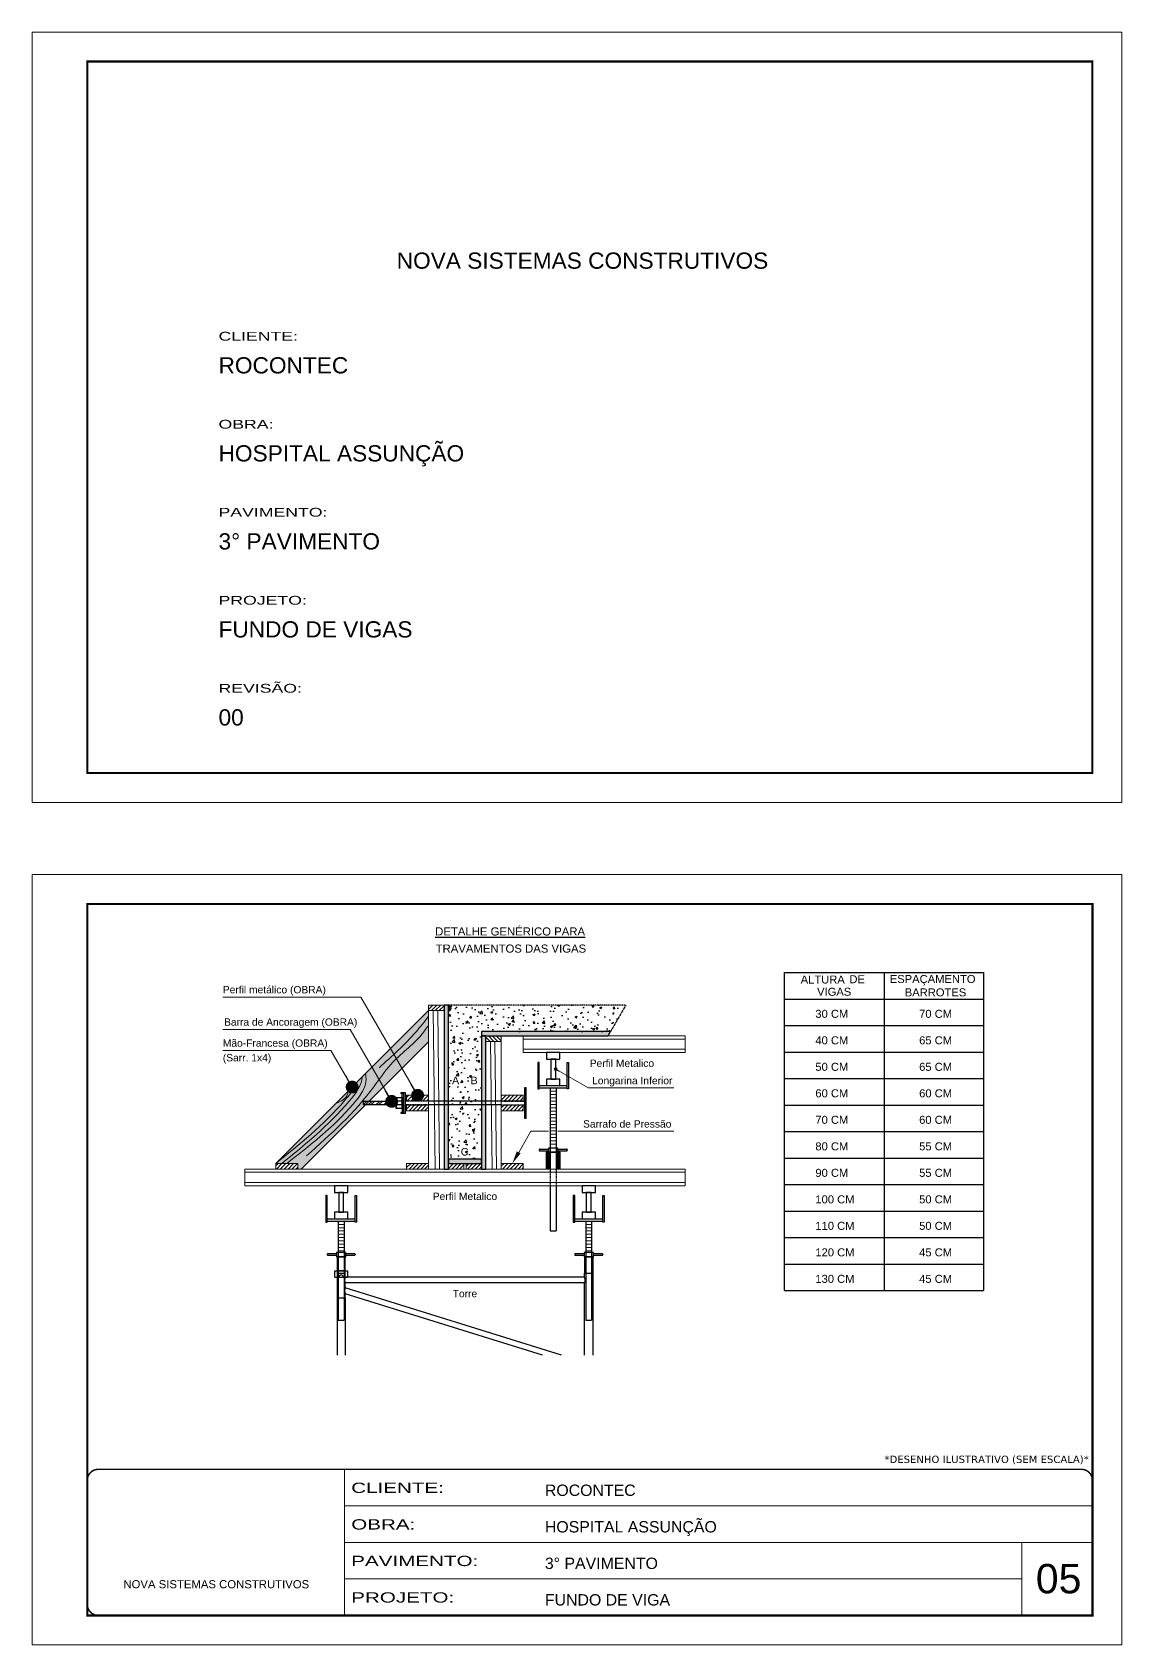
# Model space of a CAD drawing. Extents: x 2216 to 194001, y 226 to 38185.
# Drawn here: x 2216 to 3701, y 2523 to 4722 of the extents above; entities that cross this region are included whole.
import ezdxf
from ezdxf.enums import TextEntityAlignment as Align

# ---------------------------------------------------------------- set-up
doc = ezdxf.new("R2010")
doc.units = 0
for name, pattern in [('CONTINUO', [0]), ('DASHED', [0.75, 0.5, -0.25]), ('HIDDEN', [0.375, 0.25, -0.125])]:
    doc.linetypes.add(name, pattern=pattern)
doc.layers.add('BARRA DE ANCORAGEM', color=251, linetype='Continuous')
doc.layers.add('GARFOS', color=7, linetype='Continuous')
for name, color, linetype, lineweight in [('CARIMBO', 255, 'Continuous', 9), ('CONCRETO', 251, 'Continuous', 25), ('Demarcação 1', 251, 'Continuous', 9), ('Escoras', 2, 'Continuous', 25), ('Folhas', 255, 'Continuous', 9), ('Forcador', 251, 'Continuous', 25), ('Hachura', 251, 'Continuous', 9), ('Madeira', 126, 'Continuous', 18), ('Perfil Metálico', 224, 'Continuous', 18), ('SARRAFO DE PRESSAO', 251, 'DASHED', 9)]:
    doc.layers.add(name, color=color, linetype=linetype, lineweight=lineweight)
doc.layers.add('Demarcação 2', color=7, linetype='Continuous', lineweight=9, true_color=0xe0e0e0)
doc.styles.add('ARIAL', font='arial.ttf')
doc.styles.get("Standard").update_dxf_attribs({"font": 'arial.ttf'})
doc.styles.add('stylellllll', font='verdana.ttf', dxfattribs={"height": 2})
doc.styles.add('Tecnologia', font='')
doc.styles.get('Tecnologia').set_extended_font_data('Forgotten Futurist')
doc.dimstyles.new('3x', dxfattribs={"dimtxt": 10, "dimasz": 5, "dimexe": 7, "dimexo": 5, "dimgap": 4, "dimtad": 1, "dimdec": 4, "dimlfac": 0.333333, "dimdsep": 46, "dimtxsty": 'Standard', "dimblk": 'DOT', "dimcen": 0.09, "dimclrd": 1, "dimclre": 1, "dimclrt": 2, "dimadec": 0, "dimazin": 2, "dimtfac": 1, "dimtdec": 4, "dimtmove": 0, "dimatfit": 3, "dimldrblk": 'DOT', "dimfxl": 1, "dimtolj": 1, "dimtzin": 0, "dimlwd": 9, "dimlwe": 9, "dimarcsym": 0})
pattern_1 = [(45, (-2524.559, 9112.808), (-2.6516504, 2.6516504), [])]

# ---------------------------------------------------------------- blocks, each defined once
blk = doc.blocks.new('9999999999')
at = {"color": 30, "linetype": 'CONTINUO'}
for p, q in [((98564.6, 34230.2), (98564.6, 34429.4)), ((98564.6, 34379.6), (99584, 34379.6)), ((98564.6, 34329.8), (99488, 34329.8)), ((99584, 34329.8), (99488, 34329.8)), ((99488, 34329.8), (99488, 34230.2)), ((98564.6, 34280), (99488, 34280))]:
    blk.add_line(p, q, dxfattribs=at)
at = {"color": 30, "linetype": 'CONTINUO', "const_width": 2}
blk.add_lwpolyline([(99584, 34230.2), (99584, 34414.4, 0.414214), (99569, 34429.4), (98229, 34429.4, 0.414214), (98214, 34414.4), (98214, 34245.2, 0.414214), (98229, 34230.2), (99584, 34230.2)], format="xyb", dxfattribs=at)
at = {"layer": 'Folhas'}
blk.add_lwpolyline([(98139, 34190.2), (99624, 34190.2), (99624, 35240.2), (98139, 35240.2)], close=True, dxfattribs=at)
at = {"layer": 'Folhas', "color": 30, "const_width": 3}
blk.add_lwpolyline([(98214, 34230.2), (99584, 34230.2), (99584, 35200.2), (98214, 35200.2)], close=True, dxfattribs=at)
at = {"color": 7, "linetype": 'Continuous', "ltscale": 5, "style": 'ARIAL'}
for s, height, p in [('ROCONTEC', 15.48, (98837.7, 34393.1)), ('HOSPITAL ASSUNÇÃO', 15.483, (98837.7, 34343.3)), ('3° PAVIMENTO', 15.483, (98837.7, 34293.5)), ('NOVA SISTEMAS CONSTRUTIVOS', 11.059, (98263.2, 34267.2)), ('FUNDO DE VIGA', 15.483, (98837.7, 34243.7))]:
    blk.add_text(s, height=height, dxfattribs=at).set_placement(p)
at = {"layer": 'Folhas', "color": 7, "style": 'Tecnologia', "width": 1.5}
for s, p in [('CLIENTE:', (98573.7, 34397.2)), ('OBRA:', (98573.7, 34347.3)), ('PAVIMENTO:', (98573.7, 34297.5)), ('PROJETO:', (98573.7, 34247.7))]:
    blk.add_text(s, height=14, dxfattribs=at).set_placement(p)
blk = doc.blocks.new('HT20CT')
at = {"layer": 'Forcador'}
for points in [[(-4, 16), (-4, 20), (4, 20), (4, 16)], [(-1.5, 4), (-1.5, 16), (1.5, 16), (1.5, 4)], [(-4, 0), (-4, 4), (4, 4), (4, 0)]]:
    blk.add_lwpolyline(points, close=True, dxfattribs=at)
blk = doc.blocks.new('_Dot')
at = {"color": 0, "linetype": 'ByBlock', "lineweight": -2}
blk.add_line((-0.5, 0), (-1, 0), dxfattribs=at)
at = {"color": 0, "linetype": 'ByBlock', "const_width": 0.5}
blk.add_lwpolyline([(-0.25, 0, 1), (0.25, 0, 1)], format="xyb", close=True, dxfattribs=at)

msp = doc.modelspace()

# ---------------------------------------------------------------- hatches: boundary and pattern name
at = {"layer": 'CONCRETO', "linetype": 'DASHED', "ltscale": 0.3}
h = msp.add_hatch(dxfattribs=at)
h.set_pattern_fill('AR-CONC', color=256, scale=4, style=0)
h.set_pattern_definition([(50, (-45883.553, -4557.533), (28.690407, -2.510085), [3, -33]), (355, (-45883.553, -4557.533), (-5.550053, 30.087685), [2.4, -26.4]), (100.4514, (-45881.163, -4557.742), (23.140375, 27.577582), [2.549608, -28.045684]), (46.1842, (-45883.553, -4549.533), (42.689642, -6.62076), [4.5, -49.5]), (96.6356, (-45879.996, -4550.085), (37.386508, 38.964715), [3.82441, -42.06852]), (351.1842, (-45883.553, -4549.533), (37.386478, 38.964744), [3.6, -39.6]), (21, (-45879.553, -4551.533), (23.876282, -16.104756), [3, -33]), (326, (-45879.553, -4551.533), (9.732613, 29.006002), [2.4, -26.4]), (71.4514, (-45877.564, -4552.875), (33.608905, 12.90122), [2.549608, -28.045684]), (37.5, (-45883.553, -4557.533), (0.4863942, 13.3157542), [0, -26.08, 0, -26.8, 0, -26.5]), (7.5, (-45883.553, -4557.533), (10.5227815, 15.7764685), [0, -15.28, 0, -25.48, 0, -10.1]), (327.5, (-45892.473, -4557.533), (21.3528974, -0.9021949), [0, -10, 0, -31.2, 0, -41.4]), (317.5, (-45896.473, -4557.533), (23.327447, 4.004199), [0, -13, 0, -20.72, 0, -29.4])])
h.paths.add_polyline_path([(2783.46, 3395.39), (2783.46, 3185.39), (2828.46, 3185.39), (2828.46, 3359.39), (3004.46, 3359.39), (3025.24, 3395.39)])
h.paths.add_polyline_path([(2811.04, 3284.87), (2825.88, 3284.87), (2825.88, 3300.42), (2811.04, 3300.42)], flags=24)
h.paths.add_polyline_path([(2785.73, 3284.87), (2800.62, 3284.87), (2800.62, 3300.42), (2785.73, 3300.42)], flags=24)
h.paths.add_polyline_path([(2797.59, 3187.35), (2813.41, 3187.35), (2813.41, 3203.43), (2797.59, 3203.43)], flags=24)
at = {"layer": 'Demarcação 1'}
for points in [[(2783.46, 3395.39), (2777.46, 3395.39), (2777.46, 3171.89), (2783.46, 3171.89)], [(3004.46, 3359.39), (2828.46, 3359.39), (2828.46, 3353.39), (3000.99, 3353.39)], [(2834.46, 3353.39), (2828.46, 3353.39), (2828.46, 3171.89), (2834.46, 3171.89)], [(2828.46, 3185.39), (2783.46, 3185.39), (2783.46, 3179.39), (2828.46, 3179.39)]]:
    msp.add_hatch(color=256, dxfattribs=at).paths.add_polyline_path(points)
at = {"layer": 'Demarcação 2'}
msp.add_hatch(color=256, dxfattribs=at).paths.add_polyline_path([(2756.46, 3345.47), (2756.46, 3387.89), (2547.98, 3179.41), (2578.05, 3179.41), (2578.05, 3171.89), (2582.89, 3171.89), (2670.68, 3259.68), (2667.01, 3259.68), (2667.01, 3264.1), (2675.1, 3264.1)])
at = {"layer": 'Hachura'}
h = msp.add_hatch(dxfattribs=at)
h.set_pattern_fill('ANSI31', color=256, scale=30, style=0)
h.set_pattern_definition(pattern_1)
h.paths.add_polyline_path([(2756.46, 3395.39), (2777.46, 3395.39), (2777.46, 3387.89), (2756.46, 3387.89)])
h = msp.add_hatch(dxfattribs=at)
h.set_pattern_fill('ANSI31', color=256, scale=30, style=0)
h.set_pattern_definition([(135, (10317.352, 7668.5032), (2.6516504, 2.6516504), [])])
h.paths.add_polyline_path([(2834.46, 3353.39), (2855.46, 3353.39), (2855.46, 3345.89), (2834.46, 3345.89)])
h = msp.add_hatch(dxfattribs=at)
h.set_pattern_fill('ANSI32', color=256, scale=20, angle=90, style=0)
h.set_pattern_definition([(45, (11323.534, -5712.436), (5.303301, -5.303301), []), (45, (11323.534, -5708.9004), (5.303301, -5.303301), [])])
h.paths.add_polyline_path([(2667.01, 3259.68), (2667.01, 3264.1), (2712.01, 3264.1), (2712.01, 3259.68)])
h = msp.add_hatch(dxfattribs=at)
h.set_pattern_fill('ANSI31', color=256, scale=30, style=0)
h.set_pattern_definition(pattern_1)
h.paths.add_polyline_path([(2756.46, 3264.9), (2756.46, 3272.42), (2726.39, 3272.42), (2726.39, 3264.9)])
h = msp.add_hatch(dxfattribs=at)
h.set_pattern_fill('ANSI31', color=256, scale=30, style=0)
h.set_pattern_definition(pattern_1)
h.paths.add_polyline_path([(2726.39, 3251.37), (2756.46, 3251.37), (2756.46, 3258.89), (2726.39, 3258.89)])
h = msp.add_hatch(dxfattribs=at)
h.set_pattern_fill('ANSI31', color=256, scale=30, style=0)
h.set_pattern_definition(pattern_1)
h.paths.add_polyline_path([(2885.53, 3264.9), (2885.53, 3272.42), (2855.46, 3272.42), (2855.46, 3264.9)])
h = msp.add_hatch(dxfattribs=at)
h.set_pattern_fill('ANSI31', color=256, scale=30, style=0)
h.set_pattern_definition(pattern_1)
h.paths.add_polyline_path([(2855.46, 3251.37), (2885.53, 3251.37), (2885.53, 3258.89), (2855.46, 3258.89)])
h = msp.add_hatch(dxfattribs=at)
h.set_pattern_fill('ANSI31', color=256, scale=30, style=0)
h.set_pattern_definition([(45, (-2702.9746, 9019.8014), (-2.6516504, 2.6516504), [])])
h.paths.add_polyline_path([(2578.05, 3171.89), (2578.05, 3179.41), (2547.98, 3179.41), (2547.98, 3171.89)])
h = msp.add_hatch(dxfattribs=at)
h.set_pattern_fill('ANSI31', color=256, scale=30, style=0)
h.set_pattern_definition(pattern_1)
h.paths.add_polyline_path([(2726.46, 3171.89), (2756.46, 3171.89), (2756.46, 3179.39), (2726.46, 3179.39)])
h = msp.add_hatch(dxfattribs=at)
h.set_pattern_fill('ANSI31', color=256, scale=30, style=0)
h.set_pattern_definition(pattern_1)
h.paths.add_polyline_path([(2783.46, 3179.39), (2804.46, 3179.39), (2804.46, 3171.89), (2783.46, 3171.89)])
h = msp.add_hatch(dxfattribs=at)
h.set_pattern_fill('ANSI31', color=256, scale=30, style=0)
h.set_pattern_definition(pattern_1)
h.paths.add_polyline_path([(2828.46, 3171.89), (2828.46, 3179.39), (2807.46, 3179.39), (2807.46, 3171.89)])
h = msp.add_hatch(dxfattribs=at)
h.set_pattern_fill('ANSI31', color=256, scale=30, style=0)
h.set_pattern_definition(pattern_1)
h.paths.add_polyline_path([(2885.46, 3179.39), (2855.46, 3179.39), (2855.46, 3171.89), (2885.46, 3171.89)])
at = {"layer": 'Perfil Metálico'}
for points in [[(2916.82, 3171.89), (2921.32, 3171.89), (2921.32, 3194.69), (2916.82, 3194.69)], [(2931.2, 3171.89), (2935.7, 3171.89), (2935.7, 3194.69), (2931.2, 3194.69)]]:
    msp.add_hatch(color=256, dxfattribs=at).paths.add_polyline_path(points)

# ---------------------------------------------------------------- linework, layer by layer
for points in [[(2783.46, 3395.39), (2777.46, 3395.39), (2777.46, 3171.89), (2783.46, 3171.89)], [(3004.46, 3359.39), (2828.46, 3359.39), (2828.46, 3353.39), (3000.99, 3353.39)], [(2834.46, 3353.39), (2828.46, 3353.39), (2828.46, 3171.89), (2834.46, 3171.89)], [(2828.46, 3185.39), (2783.46, 3185.39), (2783.46, 3179.39), (2828.46, 3179.39)]]:
    msp.add_lwpolyline(points, close=True)
at = {"layer": 'BARRA DE ANCORAGEM'}
for p, q in [((2719.89, 3269.4), (2721.05, 3274.71)), ((2719.89, 3254.38), (2721.05, 3249.08)), ((2722.22, 3275.59), (2722.22, 3248.2)), ((2855.45, 3264.56), (2756.46, 3264.56)), ((2855.45, 3259.23), (2756.46, 3259.23))]:
    msp.add_line(p, q, dxfattribs=at)
at = {"layer": 'BARRA DE ANCORAGEM', "linetype": 'HIDDEN'}
for p, q in [((2756.46, 3264.56), (2724.89, 3264.56)), ((2756.46, 3259.23), (2724.89, 3259.23)), ((2855.45, 3264.56), (2887.03, 3264.56)), ((2855.45, 3259.23), (2887.03, 3259.23))]:
    msp.add_line(p, q, dxfattribs=at)
at = {"layer": 'BARRA DE ANCORAGEM', "flags": 128}
for points in [[(2889.43, 3241.09), (2889.43, 3282.7), (2887.03, 3282.7), (2887.03, 3241.09)], [(2712.01, 3264.1), (2667.01, 3264.1), (2667.01, 3259.68), (2712.01, 3259.68)], [(2722.22, 3275.59), (2718.66, 3275.59), (2718.66, 3274.71), (2722.22, 3274.71)], [(2722.22, 3269.4), (2719.89, 3269.4), (2719.89, 3254.38), (2722.22, 3254.38)], [(2724.89, 3248.2), (2724.89, 3275.59), (2722.22, 3275.59), (2722.22, 3248.2)], [(2722.22, 3249.08), (2718.66, 3249.08), (2718.66, 3248.2), (2722.22, 3248.2)]]:
    msp.add_lwpolyline(points, close=True, dxfattribs=at)
for points in [[(2719.89, 3264.54), (2713.77, 3264.54, -0.729796), (2713.77, 3269.4, -0.729796)], [(2719.89, 3259.24), (2713.77, 3259.24, -0.6666667), (2713.77, 3264.54, -0.6666667)]]:
    msp.add_lwpolyline(points, format="xyb", dxfattribs=at)
for points in [[(2719.89, 3254.38), (2712.01, 3254.38), (2712.01, 3269.4), (2719.89, 3269.4)], [(2719.89, 3261.45), (2722.22, 3261.45), (2722.22, 3262.34), (2719.89, 3262.34), (2719.89, 3261.45), (2719.89, 3262.34)]]:
    msp.add_lwpolyline(points, dxfattribs=at)
at = {"layer": 'BARRA DE ANCORAGEM'}
msp.add_arc((2714.55, 3256.81), 2.55, 107.75636, 252.24364, dxfattribs=at)
at = {"layer": 'CONCRETO', "linetype": 'DASHED', "ltscale": 0.3}
for q in [(2783.46, 3395.39), (3004.46, 3359.39)]:
    msp.add_line((3025.24, 3395.39), q, dxfattribs=at)
at = {"layer": 'Escoras'}
for p, q in [((2931.89, 3194.69), (2920.64, 3194.69)), ((2631.59, 3052.34), (2631.59, 2918.25)), ((2642.84, 3052.34), (2631.59, 3052.34)), ((2642.84, 3029.84), (2642.84, 3052.34)), ((2980.34, 3052.34), (2969.09, 3052.34)), ((2969.09, 3052.34), (2969.09, 3029.84)), ((2980.34, 3052.34), (2980.34, 2918.25)), ((2628.77, 3033.22), (2645.65, 3033.22)), ((2628.77, 3024.44), (2628.77, 3033.22)), ((2628.77, 3024.44), (2634.29, 3024.44)), ((2631.59, 3029.84), (2642.84, 3029.84)), ((2641.15, 3033.2), (2633.27, 3033.2)), ((2641.15, 3024.16), (2633.27, 3024.16)), ((2640.14, 3024.44), (2645.65, 3024.44)), ((2642.84, 3024.22), (2642.84, 3029.84)), ((2969.09, 3024.22), (2642.84, 3024.22)), ((2969.09, 3016.57), (2642.84, 3016.57)), ((2642.84, 3010.21), (2642.84, 3016.57)), ((2645.65, 3033.22), (2645.65, 3024.44)), ((2969.09, 3029.84), (2980.34, 3029.84)), ((2969.09, 3024.22), (2969.09, 3029.84)), ((2969.09, 2918.25), (2969.09, 3016.57)), ((2631.59, 2996.09), (2642.84, 2996.09)), ((2937.6, 2918.25), (2642.84, 3009.73)), ((2911.79, 2918.25), (2642.84, 3001.72)), ((2642.84, 2996.09), (2642.84, 3001.72)), ((2642.84, 2996.09), (2642.84, 2918.25))]:
    msp.add_line(p, q, dxfattribs=at)
for centre, radius, start, end in [((2637.21, 3024.44), 2.92, 0, 180), ((2650.41, 3020.39), 8.48, 153.19207, 206.80793), ((2961.52, 3020.39), 8.48, 333.19207, 26.80793), ((2652.25, 3005.97), 10.33, 155.71056, 204.28944)]:
    msp.add_arc(centre, radius, start, end, dxfattribs=at)
at = {"layer": 'Folhas'}
msp.add_lwpolyline([(2216.19, 3671.82), (3701.19, 3671.82), (3701.19, 4721.82), (2216.19, 4721.82)], close=True, dxfattribs=at)
at = {"layer": 'Folhas', "color": 30, "const_width": 3}
msp.add_lwpolyline([(2291.19, 3711.82), (3661.19, 3711.82), (3661.19, 4681.82), (2291.19, 4681.82)], close=True, dxfattribs=at)
at = {"layer": 'Forcador', "linetype": 'Continuous'}
for p, q in [((2907.14, 3285.59), (2945.39, 3285.59)), ((2907.14, 3282.44), (2945.39, 3282.44)), ((2922.32, 3282.44), (2922.32, 3171.89)), ((2930.2, 3282.44), (2930.2, 3171.89)), ((2907.14, 3198.07), (2907.14, 3197.62)), ((2908.15, 3199.08), (2919.96, 3199.08)), ((2908.15, 3196.61), (2919.96, 3196.61)), ((2932.56, 3199.08), (2944.37, 3199.08)), ((2932.56, 3196.61), (2944.37, 3196.61)), ((2945.39, 3198.07), (2945.39, 3197.62)), ((2922.32, 3149.09), (2922.32, 3087.44)), ((2930.2, 3149.09), (2930.2, 3087.44)), ((2618.09, 3104.09), (2656.34, 3104.09)), ((2618.09, 3100.94), (2656.34, 3100.94)), ((2633.27, 3100.94), (2633.27, 2965.94)), ((2641.15, 3100.94), (2641.15, 2965.94)), ((2955.59, 3104.09), (2993.84, 3104.09)), ((2955.59, 3100.94), (2993.84, 3100.94)), ((2970.77, 3100.94), (2970.77, 2965.94)), ((2978.65, 3100.94), (2978.65, 2965.94)), ((2922.32, 3087.44), (2930.2, 3087.44)), ((2619.1, 3056.73), (2630.91, 3056.73)), ((2643.51, 3056.73), (2655.32, 3056.73)), ((2956.6, 3056.73), (2968.41, 3056.73)), ((2981.01, 3056.73), (2992.82, 3056.73)), ((2618.09, 3055.72), (2618.09, 3055.27)), ((2619.1, 3054.26), (2630.91, 3054.26)), ((2643.51, 3054.26), (2655.32, 3054.26)), ((2656.34, 3055.72), (2656.34, 3055.27)), ((2955.59, 3055.72), (2955.59, 3055.27)), ((2956.6, 3054.26), (2968.41, 3054.26)), ((2981.01, 3054.26), (2992.82, 3054.26)), ((2993.84, 3055.72), (2993.84, 3055.27)), ((2633.27, 2965.94), (2641.15, 2965.94)), ((2970.77, 2965.94), (2978.65, 2965.94))]:
    msp.add_line(p, q, dxfattribs=at)
at = {"layer": 'Forcador', "linetype": 'HIDDEN'}
for p, q in [((2922.32, 3171.89), (2922.32, 3149.09)), ((2930.2, 3171.89), (2930.2, 3149.09))]:
    msp.add_line(p, q, dxfattribs=at)
at = {"layer": 'Forcador', "linetype": 'Continuous'}
for points in [[(2905.22, 3317.09), (2905.22, 3281.09), (2907.14, 3281.09), (2907.14, 3317.09)], [(2947.3, 3317.09), (2947.3, 3281.09), (2945.39, 3281.09), (2945.39, 3317.09)], [(2919.96, 3200.54), (2919.96, 3194.69), (2932.56, 3194.69), (2932.56, 3200.54)], [(2616.17, 3135.59), (2616.17, 3099.59), (2618.09, 3099.59), (2618.09, 3135.59)], [(2658.25, 3135.59), (2658.25, 3099.59), (2656.34, 3099.59), (2656.34, 3135.59)], [(2953.67, 3135.59), (2953.67, 3099.59), (2955.59, 3099.59), (2955.59, 3135.59)], [(2995.75, 3135.59), (2995.75, 3099.59), (2993.84, 3099.59), (2993.84, 3135.59)], [(2630.91, 3058.19), (2630.91, 3052.34), (2643.51, 3052.34), (2643.51, 3058.19)], [(2968.41, 3058.19), (2968.41, 3052.34), (2981.01, 3052.34), (2981.01, 3058.19)]]:
    msp.add_lwpolyline(points, close=True, dxfattribs=at)
for centre, start, end in [((2908.15, 3198.07), 90, 180), ((2908.15, 3197.62), 180, 270), ((2944.37, 3198.07), 0, 90), ((2944.37, 3197.62), 270, 0), ((2619.1, 3055.72), 90, 180), ((2655.32, 3055.72), 0, 90), ((2956.6, 3055.72), 90, 180), ((2992.82, 3055.72), 0, 90), ((2619.1, 3055.27), 180, 270), ((2655.32, 3055.27), 270, 0), ((2956.6, 3055.27), 180, 270), ((2992.82, 3055.27), 270, 0)]:
    msp.add_arc(centre, 1.01, start, end, dxfattribs=at)
at = {"layer": 'GARFOS', "color": 2, "ltscale": 1.5}
for p, q in [((3241.38, 3006.15), (3241.38, 3439.78)), ((3241.38, 3439.78), (3512.93, 3439.78)), ((3377.15, 3439.78), (3377.15, 3006.15)), ((3512.93, 3439.78), (3512.93, 3006.15)), ((3241.38, 3403.64), (3512.93, 3403.64)), ((3241.38, 3403.64), (3512.93, 3403.64)), ((3241.38, 3367.51), (3512.93, 3367.51)), ((3241.38, 3331.37), (3512.93, 3331.37)), ((3241.38, 3295.24), (3512.93, 3295.24)), ((3241.38, 3259.1), (3512.93, 3259.1)), ((3241.38, 3222.96), (3512.93, 3222.96)), ((3241.38, 3186.83), (3512.93, 3186.83)), ((3241.38, 3150.69), (3512.93, 3150.69)), ((3241.38, 3114.56), (3512.93, 3114.56)), ((3241.38, 3078.42), (3512.93, 3078.42)), ((3241.38, 3042.28), (3512.93, 3042.28)), ((3241.38, 3006.15), (3512.93, 3006.15))]:
    msp.add_line(p, q, dxfattribs=at)
at = {"layer": 'Hachura'}
for p, q in [((2765.49, 3171.89), (2762.79, 3387.89)), ((2771.49, 3171.89), (2768.79, 3387.89)), ((2842.96, 3171.89), (2840.79, 3345.89)), ((2848.96, 3171.89), (2846.79, 3345.89)), ((2930.2, 3277.93), (2922.32, 3277.93)), ((2930.2, 3273.41), (2922.32, 3273.41)), ((2930.2, 3268.89), (2922.32, 3268.89)), ((2930.2, 3264.38), (2922.32, 3264.38)), ((2930.2, 3259.86), (2922.32, 3259.86)), ((2930.2, 3255.34), (2922.32, 3255.34)), ((2930.2, 3250.83), (2922.32, 3250.83)), ((2930.2, 3246.31), (2922.32, 3246.31)), ((2930.2, 3241.8), (2922.32, 3241.8)), ((2930.2, 3237.28), (2922.32, 3237.28)), ((2930.2, 3232.76), (2922.32, 3232.76)), ((2930.2, 3228.25), (2922.32, 3228.25)), ((2930.2, 3223.73), (2922.32, 3223.73)), ((2930.2, 3219.21), (2922.32, 3219.21)), ((2930.2, 3214.7), (2922.32, 3214.7)), ((2930.2, 3210.18), (2922.32, 3210.18)), ((2930.2, 3205.66), (2922.32, 3205.66)), ((2641.15, 3096.43), (2633.27, 3096.43)), ((2641.15, 3091.91), (2633.27, 3091.91)), ((2641.15, 3087.39), (2633.27, 3087.39)), ((2641.15, 3082.88), (2633.27, 3082.88)), ((2641.15, 3078.36), (2633.27, 3078.36)), ((2978.65, 3096.43), (2970.77, 3096.43)), ((2978.65, 3091.91), (2970.77, 3091.91)), ((2978.65, 3087.39), (2970.77, 3087.39)), ((2978.65, 3082.88), (2970.77, 3082.88)), ((2978.65, 3078.36), (2970.77, 3078.36)), ((2641.15, 3073.84), (2633.27, 3073.84)), ((2641.15, 3069.33), (2633.27, 3069.33)), ((2641.15, 3064.81), (2633.27, 3064.81)), ((2641.15, 3060.3), (2633.27, 3060.3)), ((2978.65, 3073.84), (2970.77, 3073.84)), ((2978.65, 3069.33), (2970.77, 3069.33)), ((2978.65, 3064.81), (2970.77, 3064.81)), ((2978.65, 3060.3), (2970.77, 3060.3))]:
    msp.add_line(p, q, dxfattribs=at)
at = {"layer": 'Hachura', "color": 1}
for p, q in [((2879.21, 3194.55), (2895.87, 3223.4)), ((2895.87, 3223.4), (2919.82, 3223.4)), ((2932.7, 3223.4), (3090.81, 3223.4))]:
    msp.add_line(p, q, dxfattribs=at)
at = {"layer": 'Hachura'}
for points in [[(2589.94, 3189.9), (2681.84, 3284.03), (2704.79, 3314.51), (2747.16, 3355.56), (2756.46, 3368.01)], [(2756.46, 3380.1), (2739.41, 3359.13), (2688.84, 3309.87)], [(2563.01, 3179.41), (2653.51, 3260.32), (2671.17, 3295.15), (2670.42, 3301.86)], [(2629.72, 3261.15), (2646.06, 3273.8), (2646.83, 3278.27)]]:
    msp.add_spline(points, degree=3, dxfattribs=at)
for points, knots in [([(2547.98, 3179.41), (2580.21, 3205.14), (2619.43, 3236.46), (2655.13, 3281.03), (2658.15, 3289.58)], [0, 0, 0, 0, 127.741989, 155.4442459, 155.4442459, 155.4442459, 155.4442459]), ([(2556.33, 3179.41), (2587.68, 3204.89), (2628.34, 3237.93), (2665.42, 3285.3), (2665.91, 3297.34)], [0, 0, 0, 0, 125.1825812, 162.3251979, 162.3251979, 162.3251979, 162.3251979])]:
    msp.add_open_spline(points, degree=3, knots=knots, dxfattribs=at)
at = {"layer": 'Hachura', "color": 1}
msp.add_solid([(2881.74, 3193.09), (2870.46, 3179.39), (2876.69, 3196.01)], dxfattribs=at)
at = {"layer": 'Madeira'}
for p, q in [((2756.46, 3387.89), (2547.98, 3179.41)), ((2756.46, 3387.89), (2756.46, 3179.39)), ((2756.46, 3345.47), (2582.89, 3171.89)), ((2855.46, 3179.39), (2855.46, 3345.89))]:
    msp.add_line(p, q, dxfattribs=at)
for points in [[(2756.46, 3387.89), (2777.46, 3387.89), (2777.46, 3395.39), (2756.46, 3395.39)], [(2855.46, 3345.89), (2834.46, 3345.89), (2834.46, 3353.39), (2855.46, 3353.39)], [(2726.39, 3272.42), (2756.46, 3272.42), (2756.46, 3264.9), (2726.39, 3264.9)], [(2726.39, 3251.37), (2756.46, 3251.37), (2756.46, 3258.89), (2726.39, 3258.89)], [(2855.46, 3272.42), (2885.53, 3272.42), (2885.53, 3264.9), (2855.46, 3264.9)], [(2855.46, 3251.37), (2885.53, 3251.37), (2885.53, 3258.89), (2855.46, 3258.89)], [(2547.98, 3179.41), (2578.05, 3179.41), (2578.05, 3171.89), (2547.98, 3171.89)], [(2726.46, 3171.89), (2756.46, 3171.89), (2756.46, 3179.39), (2726.46, 3179.39)], [(2804.46, 3171.89), (2783.46, 3171.89), (2783.46, 3179.39), (2804.46, 3179.39)], [(2807.46, 3171.89), (2828.46, 3171.89), (2828.46, 3179.39), (2807.46, 3179.39)], [(2885.46, 3171.89), (2855.46, 3171.89), (2855.46, 3179.39), (2885.46, 3179.39)]]:
    msp.add_lwpolyline(points, close=True, dxfattribs=at)
at = {"layer": 'Perfil Metálico'}
for p, q in [((2885.46, 3348.89), (3105.96, 3348.89)), ((2885.46, 3335.09), (3105.96, 3335.09)), ((2505.96, 3167.39), (3105.96, 3167.39)), ((2505.96, 3153.59), (3105.96, 3153.59))]:
    msp.add_line(p, q, dxfattribs=at)
for points in [[(2885.46, 3330.59), (3105.96, 3330.59), (3105.96, 3353.39), (2885.46, 3353.39)], [(2921.32, 3171.89), (2916.82, 3171.89), (2916.82, 3194.69), (2921.32, 3194.69)], [(2931.2, 3171.89), (2935.7, 3171.89), (2935.7, 3194.69), (2931.2, 3194.69)], [(2505.96, 3149.09), (3105.96, 3149.09), (3105.96, 3171.89), (2505.96, 3171.89)]]:
    msp.add_lwpolyline(points, close=True, dxfattribs=at)

# ---------------------------------------------------------------- block references
at = {"layer": 'Forcador', "linetype": 'Continuous', "xscale": -2.25, "yscale": 2.25, "zscale": 2.25}
for p in [(2926.26, 3285.59), (2974.71, 3104.09)]:
    msp.add_blockref('HT20CT', p, dxfattribs=at)
at = {"layer": 'Forcador', "xscale": -2.25, "yscale": 2.25, "zscale": 2.25}
msp.add_blockref('HT20CT', (2637.21, 3104.09), dxfattribs=at)
at = {"layer": 'SARRAFO DE PRESSAO', "color": 6, "linetype": 'ByBlock'}
msp.add_blockref('9999999999', (-95922.79, -31666.96), dxfattribs=at)

# ---------------------------------------------------------------- texts
at = {"color": 0, "linetype": 'Continuous', "ltscale": 5, "style": 'ARIAL'}
for s, height, p in [('NOVA SISTEMAS CONSTRUTIVOS', 22.1184, (2712.93, 4399.39)), ('ROCONTEC', 22.118, (2470.08, 4256.62)), ('HOSPITAL ASSUNÇÃO', 22.1184, (2470.08, 4136.62)), ('3° PAVIMENTO', 22.1184, (2470.08, 4016.62)), ('FUNDO DE VIGAS', 22.1184, (2470.08, 3896.62)), ('00', 22.118, (2470.08, 3776.62))]:
    msp.add_text(s, height=height, dxfattribs=at).set_placement(p)
for s, p in [('%%UDETALHE GENÉRICO PARA', (2867.51, 3490.29)), ('TRAVAMENTOS DAS VIGAS', (2868.58, 3466.9))]:
    msp.add_text(s, height=11.0592, dxfattribs=at).set_placement(p, align=Align.CENTER)
at = {"layer": 'CARIMBO', "style": 'ARIAL'}
for s, height, p in [('Perfil metálico (OBRA)', 10, (2475.93, 3411.41)), ('Barra de Ancoragem (OBRA)', 10, (2477.6, 3367.29)), ('Mão-Francesa (OBRA)', 10, (2475.93, 3338.62)), ('Longarina Inferior', 10, (2979.25, 3287.51)), ('Sarrafo de Pressão', 10, (2966.98, 3228.4)), ('05', 40, (3584.05, 2593.39))]:
    msp.add_text(s, height=height, dxfattribs=at).set_placement(p)
msp.add_text('(Sarr. 1x4)', height=10, dxfattribs=at).set_placement((2475.93, 3328.62), align=Align.TOP_LEFT)
for s, p in [('Perfil Metalico', (3019.9, 3316.1)), ('Perfil Metalico', (2805.96, 3134.6)), ('Torre', (2805.96, 3002.07))]:
    msp.add_text(s, height=10, dxfattribs=at).set_placement(p, align=Align.MIDDLE_CENTER)
at = {"layer": 'CARIMBO', "color": 0, "linetype": 'Continuous', "style": 'ARIAL'}
for s, p in [('A', (2793.17, 3292.64)), ('B', (2818.46, 3292.64)), ('C', (2805.5, 3195.39))]:
    msp.add_text(s, height=10.37, dxfattribs=at).set_placement(p, align=Align.MIDDLE_CENTER)
at = {"layer": 'CARIMBO', "style": 'stylellllll'}
msp.add_text('*DESENHO ILUSTRATIVO (SEM ESCALA)*', height=10, dxfattribs=at).set_placement((3656.19, 2771.06), align=Align.RIGHT)
at = {"layer": 'Folhas', "color": 30, "style": 'Tecnologia', "width": 1.5}
for s, p in [('CLIENTE:', (2470.08, 4301.33)), ('OBRA:', (2470.08, 4181.33)), ('PAVIMENTO:', (2470.08, 4061.33)), ('PROJETO:', (2470.08, 3941.33)), ('REVISÃO:', (2470.08, 3821.33))]:
    msp.add_text(s, height=12, dxfattribs=at).set_placement(p)
at = {"layer": 'GARFOS', "color": 2, "ltscale": 1.5}
for s, height, p in [('ALTURA   ', 10.91, (3263.58, 3424.81)), ('DE', 10.91, (3329.97, 3425.2)), ('ESPAÇAMENTO', 10.9102, (3385.03, 3425.51)), ('VIGAS', 10.91, (3285.94, 3408.12)), ('BARROTES', 10.91, (3405.44, 3407.27)), ('30 CM', 10.91, (3283.58, 3378.04)), ('70 CM', 10.91, (3425.05, 3378.04)), ('40 CM', 10.91, (3283.58, 3341.91)), ('65 CM', 10.91, (3425.05, 3341.91)), ('50 CM', 10.91, (3283.58, 3305.77)), ('65 CM', 10.91, (3425.05, 3305.77)), ('60 CM', 10.91, (3283.58, 3269.64)), ('60 CM', 10.91, (3425.05, 3269.64)), ('70 CM', 10.91, (3283.58, 3233.5)), ('60 CM', 10.91, (3425.05, 3233.5)), ('80 CM', 10.91, (3283.58, 3197.36)), ('55 CM', 10.91, (3425.05, 3197.36)), ('90 CM', 10.91, (3283.58, 3161.23)), ('55 CM', 10.91, (3425.05, 3161.23)), ('100 CM', 10.91, (3283.58, 3125.09)), ('50 CM', 10.91, (3425.05, 3125.09)), ('110 CM', 10.91, (3283.58, 3088.96)), ('50 CM', 10.91, (3425.05, 3088.96)), ('120 CM', 10.91, (3283.58, 3052.82)), ('45 CM', 10.91, (3425.05, 3052.82)), ('130 CM', 10.91, (3283.58, 3016.68)), ('45 CM', 10.91, (3425.05, 3016.68))]:
    msp.add_text(s, height=height, dxfattribs=at).set_placement(p)

# ---------------------------------------------------------------- leaders
msp.add_leader([(2929.64, 3308.09), (2973.94, 3282.51), (3090.81, 3282.51)], dimstyle='3x', override={"dimgap": 4, "dimtad": 0})
at = {"layer": 'Hachura'}
for points, override in [([(2741.43, 3272.42), (2664.07, 3406.41), (2475.93, 3406.41)], {"dimasz": 17.5, "dimtad": 0}), ([(2706.08, 3264.1), (2649.39, 3362.29), (2475.93, 3362.29)], {"dimasz": 17.5, "dimtad": 0}), ([(2652.22, 3283.65), (2623.37, 3333.62), (2475.93, 3333.62)], {"dimasz": 17.5, "dimgap": 4, "dimtad": 0})]:
    msp.add_leader(points, dimstyle='3x', override=override, dxfattribs=at)

doc.saveas('drawing.dxf')
